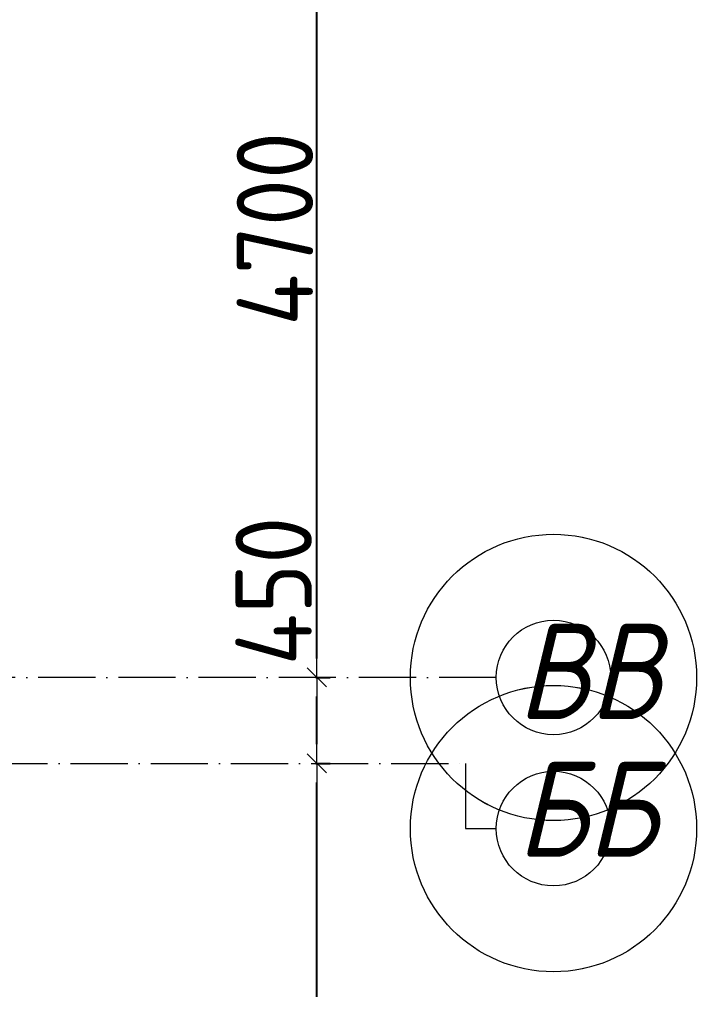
# Model space of a CAD drawing. Header units: millimetres. Extents: x -356862 to 418287, y 0 to 839748.
# Drawn here: x 85984 to 89533, y 504612 to 509694 of the extents above; entities that cross this region are included whole.
import ezdxf

# ---------------------------------------------------------------- set-up
doc = ezdxf.new("R2010")
doc.units = ezdxf.units.MM
doc.linetypes.add('50_200_ШТРИХ_1Т_ш5_п1_п1_', pattern=[700, 500, -100, 0, -100])
for name, color, linetype, lineweight in [('A-____-____-DIMS', 7, 'Continuous', 9), ('S-GRID-____-IDEN', 7, 'Continuous', 9), ('S-GRID-____-OTLN', 7, 'Continuous', 9), ('S-GRID-____-OTLN-1', 7, '50_200_ШТРИХ_1Т_ш5_п1_п1_', 9)]:
    doc.layers.add(name, color=color, linetype=linetype, lineweight=lineweight)
doc.styles.add('ISOCPEUR_I', font='isocpeui.ttf', dxfattribs={"width": 0.9, "height": 2.5})
doc.styles.add('ISOCPEUR_I_9', font='isocpeui.ttf', dxfattribs={"width": 0.9, "height": 250})
doc.styles.add('СПДС', font='isocpeur.ttf', dxfattribs={"width": 0.9})
doc.dimstyles.new('Размера А3', dxfattribs={"dimtxt": 200, "dimasz": 100, "dimexe": 70, "dimexo": 100, "dimgap": 20, "dimtad": 1, "dimdec": 0, "dimrnd": 10, "dimzin": 0, "dimdsep": 46, "dimtxsty": 'СПДС', "dimblk": 'ARROWHEAD_6', "dimcen": 1, "dimclrd": 256, "dimclre": 256, "dimclrt": 256, "dimazin": 0, "dimtfac": 1, "dimtdec": 0, "dimtmove": 2, "dimatfit": 3, "dimfxl": 1, "dimtolj": 1, "dimtzin": 0, "dimarcsym": 0})

# ---------------------------------------------------------------- blocks, each defined once
blk = doc.blocks.new('Ось сетки - Круг_Ø6_00__ISO-2_5_0_9K_-25732049-АР1_План отверстий 2 этажа в осях 1-64_А-ГГ')
at = {"layer": 'S-GRID-____-IDEN'}
blk.add_circle((0, 0), 3, dxfattribs=at)
blk = doc.blocks.new('Ось сетки - Круг_Ø6_00__ISO-2_5_0_9K_-25732049-АР1_План отверстий 2 этажа в осях 1-64_Ю-ЯЯ')
at = {"layer": 'S-GRID-____-IDEN'}
blk.add_circle((0, 0), 3, dxfattribs=at)
blk = doc.blocks.new('ARROWHEAD_6')
at = {"color": 0, "linetype": 'Continuous'}
for p, q in [((0, 0), (-1, 0)), ((-0.5, -0.5), (0.5, 0.5))]:
    blk.add_line(p, q, dxfattribs=at)
blk = doc.blocks.new('*D4573')
at = {"layer": 'A-____-____-DIMS', "lineweight": -2, "transparency": 16777216}
for p, q in [((87536.5, 505797), (87612.6, 505797)), ((87542.6, 502347), (87542.6, 505697)), ((87536.5, 502247), (87612.6, 502247))]:
    blk.add_line(p, q, dxfattribs=at)
at = {"layer": 'Defpoints', "color": 0, "lineweight": 30, "transparency": 16777216}
for p in [(87436.5, 505797), (87542.6, 505797), (87436.5, 502247)]:
    blk.add_point(p, dxfattribs=at)
at = {"layer": 'A-____-____-DIMS', "lineweight": -2, "transparency": 16777216, "xscale": 100, "yscale": 100, "zscale": 100}
for p, rotation in [((87542.6, 505797), 90), ((87542.6, 502247), 270)]:
    blk.add_blockref('ARROWHEAD_6', p, dxfattribs=dict(at, rotation=rotation))
at = {"layer": 'A-____-____-DIMS', "transparency": 16777216, "insert": (87322.6, 504022), "char_height": 400, "width": 2.488, "attachment_point": 5, "rotation": 90, "style": 'СПДС'}
blk.add_mtext('\\A1;3550', dxfattribs=at)
blk = doc.blocks.new('*D4574')
at = {"layer": 'A-____-____-DIMS', "lineweight": -2, "transparency": 16777216}
for p, q in [((87536.5, 506247), (87612.6, 506247)), ((87542.6, 505897), (87542.6, 506147)), ((87536.5, 505797), (87612.6, 505797))]:
    blk.add_line(p, q, dxfattribs=at)
at = {"layer": 'Defpoints', "color": 0, "lineweight": 30, "transparency": 16777216}
for p in [(87436.5, 506247), (87542.6, 506247), (87436.5, 505797)]:
    blk.add_point(p, dxfattribs=at)
at = {"layer": 'A-____-____-DIMS', "lineweight": -2, "transparency": 16777216, "xscale": 100, "yscale": 100, "zscale": 100}
for p, rotation in [((87542.6, 506247), 90), ((87542.6, 505797), 270)]:
    blk.add_blockref('ARROWHEAD_6', p, dxfattribs=dict(at, rotation=rotation))
at = {"layer": 'A-____-____-DIMS', "transparency": 16777216, "insert": (87116, 506310), "char_height": 400, "width": 1.942, "attachment_point": 1, "rotation": 90, "line_spacing_factor": 1.149209, "style": 'СПДС'}
blk.add_mtext('\\A1;450', dxfattribs=at)
blk = doc.blocks.new('*D4575')
at = {"layer": 'A-____-____-DIMS', "lineweight": -2, "transparency": 16777216}
for p, q in [((87536.5, 510947), (87612.6, 510947)), ((87542.6, 506347), (87542.6, 510847)), ((87536.5, 506247), (87612.6, 506247))]:
    blk.add_line(p, q, dxfattribs=at)
at = {"layer": 'Defpoints', "color": 0, "lineweight": 30, "transparency": 16777216}
for p in [(87436.5, 510947), (87542.6, 510947), (87436.5, 506247)]:
    blk.add_point(p, dxfattribs=at)
at = {"layer": 'A-____-____-DIMS', "lineweight": -2, "transparency": 16777216, "xscale": 100, "yscale": 100, "zscale": 100}
for p, rotation in [((87542.6, 510947), 90), ((87542.6, 506247), 270)]:
    blk.add_blockref('ARROWHEAD_6', p, dxfattribs=dict(at, rotation=rotation))
at = {"layer": 'A-____-____-DIMS', "transparency": 16777216, "insert": (87322.6, 508597), "char_height": 400, "width": 2.564, "attachment_point": 5, "rotation": 90, "style": 'СПДС'}
blk.add_mtext('\\A1;4700', dxfattribs=at)
blk = doc.blocks.new('*D4670')
at = {"layer": 'A-____-____-DIMS', "lineweight": -2, "transparency": 16777216}
for p, q in [((87536.5, 505797), (87612.6, 505797)), ((87542.6, 502347), (87542.6, 505697)), ((87536.5, 502247), (87612.6, 502247))]:
    blk.add_line(p, q, dxfattribs=at)
at = {"layer": 'Defpoints', "color": 0, "lineweight": 30, "transparency": 16777216}
for p in [(87436.5, 505797), (87542.6, 505797), (87436.5, 502247)]:
    blk.add_point(p, dxfattribs=at)
at = {"layer": 'A-____-____-DIMS', "lineweight": -2, "transparency": 16777216, "xscale": 100, "yscale": 100, "zscale": 100}
for p, rotation in [((87542.6, 505797), 90), ((87542.6, 502247), 270)]:
    blk.add_blockref('ARROWHEAD_6', p, dxfattribs=dict(at, rotation=rotation))
at = {"layer": 'A-____-____-DIMS', "transparency": 16777216, "insert": (87322.6, 504022), "char_height": 400, "attachment_point": 5, "rotation": 90, "style": 'СПДС'}
blk.add_mtext('\\A1;3550', dxfattribs=at)
blk = doc.blocks.new('*D4671')
at = {"layer": 'A-____-____-DIMS', "lineweight": -2, "transparency": 16777216}
for p, q in [((87536.5, 506247), (87612.6, 506247)), ((87542.6, 505897), (87542.6, 506147)), ((87536.5, 505797), (87612.6, 505797))]:
    blk.add_line(p, q, dxfattribs=at)
at = {"layer": 'Defpoints', "color": 0, "lineweight": 30, "transparency": 16777216}
for p in [(87436.5, 506247), (87542.6, 506247), (87436.5, 505797)]:
    blk.add_point(p, dxfattribs=at)
at = {"layer": 'A-____-____-DIMS', "lineweight": -2, "transparency": 16777216, "xscale": 100, "yscale": 100, "zscale": 100}
for p, rotation in [((87542.6, 506247), 90), ((87542.6, 505797), 270)]:
    blk.add_blockref('ARROWHEAD_6', p, dxfattribs=dict(at, rotation=rotation))
at = {"layer": 'A-____-____-DIMS', "transparency": 16777216, "insert": (87116, 506310), "char_height": 400, "attachment_point": 1, "rotation": 90, "line_spacing_factor": 1.149209, "style": 'СПДС'}
blk.add_mtext('\\A1;450', dxfattribs=at)
blk = doc.blocks.new('*D13740')
at = {"layer": 'A-____-____-DIMS', "lineweight": -2, "transparency": 16777216}
for p, q in [((87536.5, 505797), (87612.6, 505797)), ((87542.6, 502347), (87542.6, 505697)), ((87536.5, 502247), (87612.6, 502247))]:
    blk.add_line(p, q, dxfattribs=at)
at = {"layer": 'Defpoints', "color": 0, "transparency": 16777216}
for p in [(87436.5, 505797), (87542.6, 505797), (87436.5, 502247)]:
    blk.add_point(p, dxfattribs=at)
at = {"layer": 'A-____-____-DIMS', "lineweight": -2, "transparency": 16777216, "xscale": 100, "yscale": 100, "zscale": 100}
for p, rotation in [((87542.6, 505797), 90), ((87542.6, 502247), 270)]:
    blk.add_blockref('ARROWHEAD_6', p, dxfattribs=dict(at, rotation=rotation))
at = {"layer": 'A-____-____-DIMS', "transparency": 16777216, "insert": (87322.6, 504022), "char_height": 400, "width": 2.488, "attachment_point": 5, "rotation": 90, "style": 'СПДС'}
blk.add_mtext('\\A1;3550', dxfattribs=at)
blk = doc.blocks.new('*D13741')
at = {"layer": 'A-____-____-DIMS', "lineweight": -2, "transparency": 16777216}
for p, q in [((87536.5, 506247), (87612.6, 506247)), ((87542.6, 505897), (87542.6, 506147)), ((87536.5, 505797), (87612.6, 505797))]:
    blk.add_line(p, q, dxfattribs=at)
at = {"layer": 'Defpoints', "color": 0, "transparency": 16777216}
for p in [(87436.5, 506247), (87542.6, 506247), (87436.5, 505797)]:
    blk.add_point(p, dxfattribs=at)
at = {"layer": 'A-____-____-DIMS', "lineweight": -2, "transparency": 16777216, "xscale": 100, "yscale": 100, "zscale": 100}
for p, rotation in [((87542.6, 506247), 90), ((87542.6, 505797), 270)]:
    blk.add_blockref('ARROWHEAD_6', p, dxfattribs=dict(at, rotation=rotation))
at = {"layer": 'A-____-____-DIMS', "transparency": 16777216, "insert": (87116, 506310), "char_height": 400, "width": 1.942, "attachment_point": 1, "rotation": 90, "line_spacing_factor": 1.149209, "style": 'СПДС'}
blk.add_mtext('\\A1;450', dxfattribs=at)
blk = doc.blocks.new('*D13742')
at = {"layer": 'A-____-____-DIMS', "lineweight": -2, "transparency": 16777216}
for p, q in [((87536.5, 510947), (87612.6, 510947)), ((87542.6, 506347), (87542.6, 510847)), ((87536.5, 506247), (87612.6, 506247))]:
    blk.add_line(p, q, dxfattribs=at)
at = {"layer": 'Defpoints', "color": 0, "transparency": 16777216}
for p in [(87436.5, 510947), (87542.6, 510947), (87436.5, 506247)]:
    blk.add_point(p, dxfattribs=at)
at = {"layer": 'A-____-____-DIMS', "lineweight": -2, "transparency": 16777216, "xscale": 100, "yscale": 100, "zscale": 100}
for p, rotation in [((87542.6, 510947), 90), ((87542.6, 506247), 270)]:
    blk.add_blockref('ARROWHEAD_6', p, dxfattribs=dict(at, rotation=rotation))
at = {"layer": 'A-____-____-DIMS', "transparency": 16777216, "insert": (87322.6, 508597), "char_height": 400, "width": 2.564, "attachment_point": 5, "rotation": 90, "style": 'СПДС'}
blk.add_mtext('\\A1;4700', dxfattribs=at)
blk = doc.blocks.new('*D13822')
at = {"layer": 'A-____-____-DIMS', "lineweight": -2, "transparency": 16777216}
for p, q in [((87536.5, 505797), (87612.6, 505797)), ((87542.6, 502347), (87542.6, 505697)), ((87536.5, 502247), (87612.6, 502247))]:
    blk.add_line(p, q, dxfattribs=at)
at = {"layer": 'Defpoints', "color": 0, "transparency": 16777216}
for p in [(87436.5, 505797), (87542.6, 505797), (87436.5, 502247)]:
    blk.add_point(p, dxfattribs=at)
at = {"layer": 'A-____-____-DIMS', "lineweight": -2, "transparency": 16777216, "xscale": 100, "yscale": 100, "zscale": 100}
for p, rotation in [((87542.6, 505797), 90), ((87542.6, 502247), 270)]:
    blk.add_blockref('ARROWHEAD_6', p, dxfattribs=dict(at, rotation=rotation))
at = {"layer": 'A-____-____-DIMS', "transparency": 16777216, "insert": (87322.6, 504022), "char_height": 400, "attachment_point": 5, "rotation": 90, "style": 'СПДС'}
blk.add_mtext('\\A1;3550', dxfattribs=at)
blk = doc.blocks.new('*D13823')
at = {"layer": 'A-____-____-DIMS', "lineweight": -2, "transparency": 16777216}
for p, q in [((87536.5, 506247), (87612.6, 506247)), ((87542.6, 505897), (87542.6, 506147)), ((87536.5, 505797), (87612.6, 505797))]:
    blk.add_line(p, q, dxfattribs=at)
at = {"layer": 'Defpoints', "color": 0, "transparency": 16777216}
for p in [(87436.5, 506247), (87542.6, 506247), (87436.5, 505797)]:
    blk.add_point(p, dxfattribs=at)
at = {"layer": 'A-____-____-DIMS', "lineweight": -2, "transparency": 16777216, "xscale": 100, "yscale": 100, "zscale": 100}
for p, rotation in [((87542.6, 506247), 90), ((87542.6, 505797), 270)]:
    blk.add_blockref('ARROWHEAD_6', p, dxfattribs=dict(at, rotation=rotation))
at = {"layer": 'A-____-____-DIMS', "transparency": 16777216, "insert": (87116, 506310), "char_height": 400, "attachment_point": 1, "rotation": 90, "line_spacing_factor": 1.149209, "style": 'СПДС'}
blk.add_mtext('\\A1;450', dxfattribs=at)
blk = doc.blocks.new('*D13910')
at = {"layer": 'A-____-____-DIMS', "lineweight": -2, "transparency": 16777216}
for p, q in [((87536.5, 505797), (87612.6, 505797)), ((87542.6, 502347), (87542.6, 505697)), ((87536.5, 502247), (87612.6, 502247))]:
    blk.add_line(p, q, dxfattribs=at)
at = {"layer": 'Defpoints', "color": 0, "transparency": 16777216}
for p in [(87436.5, 505797), (87542.6, 505797), (87436.5, 502247)]:
    blk.add_point(p, dxfattribs=at)
at = {"layer": 'A-____-____-DIMS', "lineweight": -2, "transparency": 16777216, "xscale": 100, "yscale": 100, "zscale": 100}
for p, rotation in [((87542.6, 505797), 90), ((87542.6, 502247), 270)]:
    blk.add_blockref('ARROWHEAD_6', p, dxfattribs=dict(at, rotation=rotation))
at = {"layer": 'A-____-____-DIMS', "transparency": 16777216, "insert": (87322.6, 504022), "char_height": 400, "width": 2.488, "attachment_point": 5, "rotation": 90, "style": 'СПДС'}
blk.add_mtext('\\A1;3550', dxfattribs=at)
blk = doc.blocks.new('*D13911')
at = {"layer": 'A-____-____-DIMS', "lineweight": -2, "transparency": 16777216}
for p, q in [((87536.5, 506247), (87612.6, 506247)), ((87542.6, 505897), (87542.6, 506147)), ((87536.5, 505797), (87612.6, 505797))]:
    blk.add_line(p, q, dxfattribs=at)
at = {"layer": 'Defpoints', "color": 0, "transparency": 16777216}
for p in [(87436.5, 506247), (87542.6, 506247), (87436.5, 505797)]:
    blk.add_point(p, dxfattribs=at)
at = {"layer": 'A-____-____-DIMS', "lineweight": -2, "transparency": 16777216, "xscale": 100, "yscale": 100, "zscale": 100}
for p, rotation in [((87542.6, 506247), 90), ((87542.6, 505797), 270)]:
    blk.add_blockref('ARROWHEAD_6', p, dxfattribs=dict(at, rotation=rotation))
at = {"layer": 'A-____-____-DIMS', "transparency": 16777216, "insert": (87116, 506310), "char_height": 400, "width": 1.942, "attachment_point": 1, "rotation": 90, "line_spacing_factor": 1.149209, "style": 'СПДС'}
blk.add_mtext('\\A1;450', dxfattribs=at)
blk = doc.blocks.new('*D13912')
at = {"layer": 'A-____-____-DIMS', "lineweight": -2, "transparency": 16777216}
for p, q in [((87536.5, 510947), (87612.6, 510947)), ((87542.6, 506347), (87542.6, 510847)), ((87536.5, 506247), (87612.6, 506247))]:
    blk.add_line(p, q, dxfattribs=at)
at = {"layer": 'Defpoints', "color": 0, "transparency": 16777216}
for p in [(87436.5, 510947), (87542.6, 510947), (87436.5, 506247)]:
    blk.add_point(p, dxfattribs=at)
at = {"layer": 'A-____-____-DIMS', "lineweight": -2, "transparency": 16777216, "xscale": 100, "yscale": 100, "zscale": 100}
for p, rotation in [((87542.6, 510947), 90), ((87542.6, 506247), 270)]:
    blk.add_blockref('ARROWHEAD_6', p, dxfattribs=dict(at, rotation=rotation))
at = {"layer": 'A-____-____-DIMS', "transparency": 16777216, "insert": (87322.6, 508597), "char_height": 400, "width": 2.564, "attachment_point": 5, "rotation": 90, "style": 'СПДС'}
blk.add_mtext('\\A1;4700', dxfattribs=at)
blk = doc.blocks.new('*D13992')
at = {"layer": 'A-____-____-DIMS', "lineweight": -2, "transparency": 16777216}
for p, q in [((87536.5, 505797), (87612.6, 505797)), ((87542.6, 502347), (87542.6, 505697)), ((87536.5, 502247), (87612.6, 502247))]:
    blk.add_line(p, q, dxfattribs=at)
at = {"layer": 'Defpoints', "color": 0, "transparency": 16777216}
for p in [(87436.5, 505797), (87542.6, 505797), (87436.5, 502247)]:
    blk.add_point(p, dxfattribs=at)
at = {"layer": 'A-____-____-DIMS', "lineweight": -2, "transparency": 16777216, "xscale": 100, "yscale": 100, "zscale": 100}
for p, rotation in [((87542.6, 505797), 90), ((87542.6, 502247), 270)]:
    blk.add_blockref('ARROWHEAD_6', p, dxfattribs=dict(at, rotation=rotation))
at = {"layer": 'A-____-____-DIMS', "transparency": 16777216, "insert": (87322.6, 504022), "char_height": 400, "attachment_point": 5, "rotation": 90, "style": 'СПДС'}
blk.add_mtext('\\A1;3550', dxfattribs=at)
blk = doc.blocks.new('*D13993')
at = {"layer": 'A-____-____-DIMS', "lineweight": -2, "transparency": 16777216}
for p, q in [((87536.5, 506247), (87612.6, 506247)), ((87542.6, 505897), (87542.6, 506147)), ((87536.5, 505797), (87612.6, 505797))]:
    blk.add_line(p, q, dxfattribs=at)
at = {"layer": 'Defpoints', "color": 0, "transparency": 16777216}
for p in [(87436.5, 506247), (87542.6, 506247), (87436.5, 505797)]:
    blk.add_point(p, dxfattribs=at)
at = {"layer": 'A-____-____-DIMS', "lineweight": -2, "transparency": 16777216, "xscale": 100, "yscale": 100, "zscale": 100}
for p, rotation in [((87542.6, 506247), 90), ((87542.6, 505797), 270)]:
    blk.add_blockref('ARROWHEAD_6', p, dxfattribs=dict(at, rotation=rotation))
at = {"layer": 'A-____-____-DIMS', "transparency": 16777216, "insert": (87116, 506310), "char_height": 400, "attachment_point": 1, "rotation": 90, "line_spacing_factor": 1.149209, "style": 'СПДС'}
blk.add_mtext('\\A1;450', dxfattribs=at)
blk = doc.blocks.new('2этаж')
at = {"layer": 'S-GRID-____-OTLN-1', "color": 251, "ltscale": 0.6, "true_color": 0x636466}
for p, q in [((88482.7, 506247), (77429.6, 506247)), ((88482.7, 506247), (77429.6, 506247)), ((77429.6, 505797), (88322.4, 505797)), ((77429.6, 505797), (88322.4, 505797))]:
    blk.add_line(p, q, dxfattribs=at)
at = {"layer": 'S-GRID-____-IDEN', "xscale": 250, "yscale": 250, "zscale": 99.99999999999993}
for p, rotation in [((88782.7, 506247), 89.99999999999982), ((88782.7, 505455.2), 269.9999999999995)]:
    blk.add_blockref('Ось сетки - Круг_Ø6_00__ISO-2_5_0_9K_-25732049-АР1_План отверстий 2 этажа в осях 1-64_Ю-ЯЯ', p, dxfattribs=dict(at, rotation=rotation))
at = {"layer": 'S-GRID-____-IDEN', "char_height": 500, "width": 447.342, "attachment_point": 1}
for s, insert, style in [('ВВ', (88593.1, 506528.9), 'ISOCPEUR_I_9'), ('ВВ', (88593.1, 506528.9), 'ISOCPEUR_I'), ('ББ', (88587.9, 505807.7), 'ISOCPEUR_I_9'), ('ББ', (88587.9, 505807.7), 'ISOCPEUR_I')]:
    blk.add_mtext(s, dxfattribs=dict(at, insert=insert, style=style))
at = {"layer": 'A-____-____-DIMS'}
for base, p1, p2, picture, middle in [((87542.6, 510947), (87436.5, 506247), (87436.5, 510947), '*D4575', (87322.6, 508597)), ((87542.6, 505797), (87436.5, 502247), (87436.5, 505797), '*D4573', (87322.6, 504022)), ((87542.6, 505797), (87436.5, 502247), (87436.5, 505797), '*D4670', (87322.6, 504022))]:
    dim = blk.add_linear_dim(base=base, p1=p1, p2=p2, angle=90, dimstyle='Размера А3', override={"dimtxt": 400}, dxfattribs=at)
    dim.commit()
    dim.dimension.update_dxf_attribs({"geometry": picture, "text_midpoint": middle})
for picture in ['*D4671', '*D4574']:
    dim = blk.add_linear_dim(base=(87542.6, 506247), p1=(87436.5, 505797), p2=(87436.5, 506247), angle=90, dimstyle='Размера А3', override={"dimtxt": 400}, dxfattribs=at)
    dim.commit()
    dim.dimension.update_dxf_attribs({"geometry": picture, "text_midpoint": (87382.6, 506670), "dimtype": 160, "text_rotation": 90})

msp = doc.modelspace()

# ---------------------------------------------------------------- linework, layer by layer
at = {"layer": 'S-GRID-____-IDEN'}
for centre, major_axis, start_param, end_param in [((88782.7432, 506246.983), (-530.3301, 530.3301), -0.785398163, 5.497787144), ((88782.7432, 506246.983), (-530.3301, 530.3301), -0.785398163, 5.497787144), ((88782.7432, 505455.2385), (530.3301, 530.3301), 3.926990817, 10.210176124), ((88782.7432, 505455.2385), (530.3301, 530.3301), 3.926990817, 10.210176124)]:
    msp.add_ellipse(centre, major_axis=major_axis, ratio=1, start_param=start_param, end_param=end_param, dxfattribs=at)
at = {"layer": 'S-GRID-____-OTLN'}
for p, q in [((88322.3584, 505796.983), (88322.3584, 505455.2385)), ((88322.3584, 505796.983), (88322.3584, 505455.2385)), ((88322.3584, 505455.2385), (88482.7432, 505455.2385)), ((88322.3584, 505455.2385), (88482.7432, 505455.2385))]:
    msp.add_line(p, q, dxfattribs=at)
at = {"layer": 'S-GRID-____-OTLN-1', "color": 251, "ltscale": 0.6, "true_color": 0x636466}
for p, q in [((88482.7432, 506246.983), (77429.601, 506246.983)), ((88482.7432, 506246.983), (77429.601, 506246.983)), ((88482.7432, 506246.983), (77429.601, 506246.983)), ((88482.7432, 506246.983), (77429.601, 506246.983)), ((77429.601, 505796.983), (88322.3584, 505796.983)), ((77429.601, 505796.983), (88322.3584, 505796.983)), ((77429.601, 505796.983), (88322.3584, 505796.983)), ((77429.601, 505796.983), (88322.3584, 505796.983))]:
    msp.add_line(p, q, dxfattribs=at)

# ---------------------------------------------------------------- block references
at = {"color": 18, "true_color": 0x000000}
msp.add_blockref('2этаж', (0, 0), dxfattribs=at)
at = {"layer": 'S-GRID-____-IDEN', "xscale": 99.99999999999993, "yscale": 99.99999999999993, "zscale": 99.99999999999993}
for p, rotation in [((88782.7432, 506246.983), 89.99999999999982), ((88782.7432, 505455.2385), 269.9999999999995)]:
    msp.add_blockref('Ось сетки - Круг_Ø6_00__ISO-2_5_0_9K_-25732049-АР1_План отверстий 2 этажа в осях 1-64_А-ГГ', p, dxfattribs=dict(at, rotation=rotation))

# ---------------------------------------------------------------- texts
at = {"layer": 'A-____-____-DIMS', "insert": (87322.5781, 508596.983), "char_height": 400, "width": 2.563852, "attachment_point": 5, "rotation": 90, "style": 'СПДС'}
msp.add_mtext('\\A1;4700', dxfattribs=at)
msp.add_mtext('\\A1;4700', dxfattribs=at)
at = {"layer": 'A-____-____-DIMS', "insert": (87115.9642, 506310.0078), "char_height": 400, "width": 1.941741, "attachment_point": 1, "rotation": 90, "line_spacing_factor": 1.149209, "style": 'СПДС'}
msp.add_mtext('\\A1;450', dxfattribs=at)
msp.add_mtext('\\A1;450', dxfattribs=at)
at = {"layer": 'A-____-____-DIMS', "insert": (87115.9642, 506310.0078), "char_height": 400, "attachment_point": 1, "rotation": 90, "line_spacing_factor": 1.149209, "style": 'СПДС'}
msp.add_mtext('\\A1;450', dxfattribs=at)
msp.add_mtext('\\A1;450', dxfattribs=at)
at = {"layer": 'S-GRID-____-IDEN', "char_height": 500, "width": 447.341625, "attachment_point": 1}
for s, insert, style in [('ВВ', (88593.0955, 506528.8506), 'ISOCPEUR_I_9'), ('ВВ', (88593.0955, 506528.8506), 'ISOCPEUR_I'), ('ВВ', (88593.0955, 506528.8506), 'ISOCPEUR_I_9'), ('ВВ', (88593.0955, 506528.8506), 'ISOCPEUR_I'), ('ББ', (88587.9365, 505807.6627), 'ISOCPEUR_I_9'), ('ББ', (88587.9365, 505807.6627), 'ISOCPEUR_I'), ('ББ', (88587.9365, 505807.6627), 'ISOCPEUR_I_9'), ('ББ', (88587.9365, 505807.6627), 'ISOCPEUR_I')]:
    msp.add_mtext(s, dxfattribs=dict(at, insert=insert, style=style))

# ---------------------------------------------------------------- dimensions: what is measured, and where the dimension line sits
at = {"layer": 'A-____-____-DIMS'}
for base, p1, p2, picture, middle in [((87542.5781, 510946.983), (87436.5121, 506246.983), (87436.5121, 510946.983), '*D13742', (87322.5781, 508596.983)), ((87542.5781, 510946.983), (87436.5121, 506246.983), (87436.5121, 510946.983), '*D13912', (87322.5781, 508596.983)), ((87542.5781, 505796.983), (87436.5121, 502246.983), (87436.5121, 505796.983), '*D13740', (87322.5781, 504021.983)), ((87542.5781, 505796.983), (87436.5121, 502246.983), (87436.5121, 505796.983), '*D13822', (87322.5781, 504021.983)), ((87542.5781, 505796.983), (87436.5121, 502246.983), (87436.5121, 505796.983), '*D13910', (87322.5781, 504021.983)), ((87542.5781, 505796.983), (87436.5121, 502246.983), (87436.5121, 505796.983), '*D13992', (87322.5781, 504021.983))]:
    dim = msp.add_linear_dim(base=base, p1=p1, p2=p2, angle=90, dimstyle='Размера А3', override={"dimtxt": 400}, dxfattribs=at)
    dim.commit()
    dim.dimension.update_dxf_attribs({"geometry": picture, "text_midpoint": middle})
for picture in ['*D13823', '*D13993', '*D13741', '*D13911']:
    dim = msp.add_linear_dim(base=(87542.5781, 506246.983), p1=(87436.5121, 505796.983), p2=(87436.5121, 506246.983), angle=90, dimstyle='Размера А3', override={"dimtxt": 400}, dxfattribs=at)
    dim.commit()
    dim.dimension.update_dxf_attribs({"geometry": picture, "text_midpoint": (87382.6308, 506670.0078), "dimtype": 160, "text_rotation": 90})

doc.saveas('drawing.dxf')
